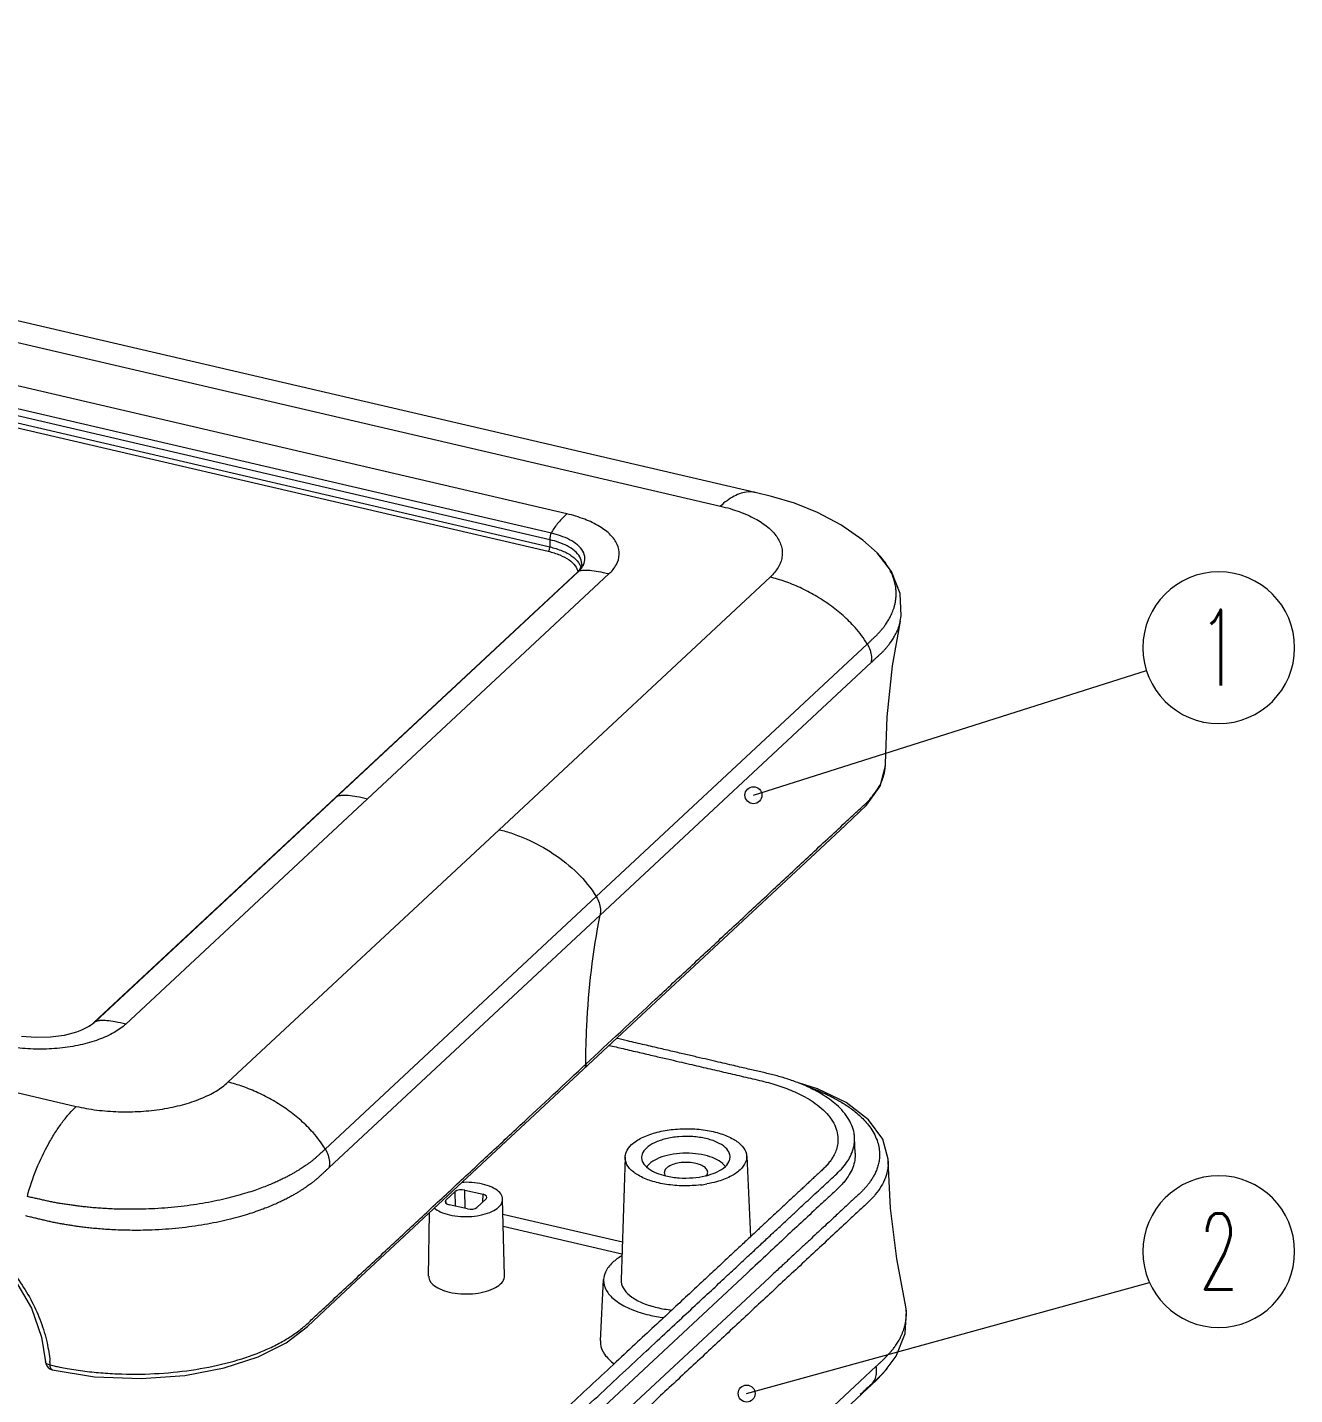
# Model space of a CAD drawing. Header units: millimetres. Extents: x 3219 to 3653, y 1046 to 1347.
# Drawn here: x 3460.5 to 3515.2, y 1101.3 to 1160.3 of the extents above; entities that cross this region are included whole.
import ezdxf
from ezdxf.enums import TextEntityAlignment as Align

# ---------------------------------------------------------------- set-up
doc = ezdxf.new("R2010")
doc.units = ezdxf.units.MM
doc.layers.add('dim', color=82, linetype='Continuous', lineweight=9)
doc.layers.add('from', color=7, linetype='Continuous', lineweight=13)
doc.styles.add('BOM', font='txt.shx', dxfattribs={"bigfont": 'gbcbig.shx'})
doc.dimstyles.new('ISO', dxfattribs={"dimscale": 0.6, "dimtxt": 2.5, "dimasz": 2.5, "dimexe": 1.25, "dimexo": 0.625, "dimtad": 0, "dimdsep": 46, "dimtxsty": 'Standard', "dimblk": 'OPEN', "dimcen": 0, "dimclrd": 4, "dimclre": 4, "dimadec": 0, "dimazin": 0, "dimtfac": 1, "dimtofl": 0, "dimtmove": 0, "dimatfit": 3, "dimfxl": 1, "dimarcsym": 0})

# ---------------------------------------------------------------- blocks, each defined once
blk = doc.blocks.new('yx_bom3')
at = {"layer": 'from'}
blk.add_circle((0, 0), 1, dxfattribs=at)
at = {"layer": 'from', "color": 4, "style": 'BOM', "width": 0.6}
blk.add_attdef('ITEM', text='', height=1, dxfattribs=at).set_placement((0, 0), align=Align.MIDDLE)
blk = doc.blocks.new('_Open')
at = {"color": 0, "linetype": 'ByBlock', "lineweight": -2}
for p, q in [((-1, 0.167), (0, 0)), ((-1, -0.167), (0, 0)), ((0, 0), (-1, 0))]:
    blk.add_line(p, q, dxfattribs=at)
blk = doc.blocks.new('*u51')
at = {"color": 7, "linetype": 'Continuous'}
for p, q in [((33.928, 109.379), (-81.085, 136.161)), ((-83.078, 135.37), (31.923, 108.591)), ((23.086, 108.145), (-78.539, 131.81)), ((22.11, 106.65), (-79.514, 130.315)), ((22.192, 107.032), (-79.432, 130.696)), ((-79.612, 129.654), (22.013, 105.99)), ((-79.523, 129.906), (22.102, 106.241)), ((33.929, 109.379), (33.928, 109.379)), ((34.866, 109.15), (33.929, 109.379)), ((36.186, 108.752), (34.866, 109.15)), ((37.515, 108.221), (36.186, 108.752)), ((38.845, 107.523), (37.515, 108.221)), ((40.128, 106.627), (38.845, 107.523)), ((22.11, 106.65), (22.102, 106.241)), ((40.939, 105.894), (40.128, 106.627)), ((40.939, 105.894), (40.938, 105.895)), ((41.773, 104.822), (40.938, 105.895)), ((-4.142, 78.848), (23.669, 104.768)), ((-4.07, 78.897), (23.739, 104.816)), ((23.798, 104.908), (23.669, 104.768)), ((23.669, 104.768), (23.739, 104.816)), ((23.922, 105.146), (23.798, 104.908)), ((23.934, 105.232), (23.922, 105.146)), ((23.934, 105.225), (23.934, 105.233)), ((42.274, 103.551), (41.773, 104.822)), ((-2.307, 78.765), (25.502, 104.683)), ((34.778, 104.5), (19.177, 89.959)), ((42.329, 102.267), (42.274, 103.551)), ((41.824, 99.385), (42.278, 101.965)), ((42.276, 101.958), (42.329, 102.267)), ((42.276, 101.958), (42.278, 101.965)), ((24.773, 86.106), (40.374, 100.647)), ((24.993, 85.04), (40.593, 99.579)), ((41.516, 96.467), (41.824, 99.385)), ((41.418, 93.758), (41.516, 96.467)), ((41.414, 93.628), (41.418, 93.761)), ((41.418, 93.758), (41.418, 93.761)), ((41.418, 93.755), (41.418, 93.758)), ((41.112, 92.464), (41.414, 93.628)), ((40.333, 91.367), (41.112, 92.464)), ((9.835, 91.856), (9.764, 91.808)), ((39.115, 90.221), (40.333, 91.367)), ((3.576, 75.418), (19.177, 89.959)), ((37.657, 88.863), (39.115, 90.221)), ((11.229, 64.232), (37.657, 88.863)), ((24.773, 86.106), (9.172, 71.566)), ((24.993, 85.04), (9.393, 70.5)), ((-4.142, 78.848), (-4.367, 78.671)), ((-4.141, 78.849), (-4.07, 78.897)), ((-7.484, 77.984), (-8.304, 78.054)), ((-6.645, 78.005), (-7.484, 77.984)), ((-5.845, 78.115), (-6.645, 78.005)), ((-5.138, 78.302), (-5.845, 78.115)), ((-4.85, 78.413), (-5.138, 78.302)), ((-4.849, 78.414), (-4.85, 78.413)), ((-4.367, 78.671), (-4.849, 78.414)), ((23.988, 76.283), (24.173, 76.456)), ((-9.229, 74.974), (-5.162, 74.027)), ((37.513, 75.044), (36.467, 75.358)), ((39.166, 74.242), (37.513, 75.044)), ((40.454, 73.251), (39.166, 74.242)), ((41.266, 72.142), (40.454, 73.251)), ((39.677, 71.325), (39.644, 72.207)), ((41.579, 70.984), (41.266, 72.142)), ((26.434, 71.102), (26.205, 64.042)), ((33.432, 71.153), (33.649, 66.518)), ((41.583, 70.863), (41.579, 70.984)), ((41.583, 70.866), (41.583, 70.863)), ((41.72, 68.161), (41.583, 70.866)), ((16.122, 68.625), (16.655, 69.122)), ((16.128, 68.453), (16.122, 68.625)), ((16.668, 68.281), (16.655, 69.122)), ((17.225, 68.152), (17.208, 69.21)), ((17.208, 69.21), (18.258, 68.965)), ((18.438, 68.707), (17.906, 68.21)), ((18.249, 68.53), (18.258, 68.965)), ((19.499, 64.278), (19.38, 68.69)), ((15.125, 64.247), (15.171, 67.905)), ((17.353, 68.122), (16.303, 68.366)), ((19.403, 67.825), (26.276, 66.224)), ((42.071, 65.247), (41.72, 68.161)), ((19.422, 67.124), (26.254, 65.533)), ((42.559, 62.686), (42.071, 65.247)), ((-8.649, 63.986), (-7.738, 62.401)), ((9.142, 62.286), (11.229, 64.232)), ((33.454, 64.427), (22.64, 54.348)), ((25.011, 60.535), (25.195, 64.064)), ((34.74, 64.169), (26.517, 56.505)), ((-7.738, 62.401), (-7.155, 60.742)), ((8.15, 61.36), (9.142, 62.286)), ((42.559, 62.686), (42.557, 62.694)), ((42.63, 62.262), (42.557, 62.694)), ((42.559, 60.948), (42.63, 62.262)), ((-7.155, 60.742), (-6.936, 59.32)), ((6.931, 60.416), (8.15, 61.36)), ((42.034, 59.647), (42.559, 60.948)), ((5.319, 59.604), (6.931, 60.416)), ((-6.936, 59.32), (-6.936, 59.32)), ((3.361, 58.966), (5.319, 59.604)), ((39.943, 58.18), (40.886, 59.059)), ((41.465, 58.866), (42.034, 59.647)), ((-6.547, 58.864), (-6.548, 58.864)), ((-6.547, 58.864), (-4.114, 58.462)), ((-4.114, 58.462), (-1.429, 58.349)), ((-1.429, 58.349), (1.092, 58.533)), ((1.092, 58.533), (3.361, 58.966)), ((40.554, 57.934), (40.956, 58.32)), ((40.956, 58.32), (41.404, 58.796)), ((41.404, 58.796), (41.525, 58.936)), ((41.46, 58.861), (41.465, 58.866)), ((9.192, 28.704), (40.395, 57.785)), ((25.286, 44.52), (39.943, 58.18)), ((40.395, 57.785), (40.554, 57.934)), ((40.682, 58.093), (40.396, 57.786)), ((40.528, 57.949), (40.682, 58.093))]:
    blk.add_line(p, q, dxfattribs=at)
for centre, radius, start, end in [((22.569, 106.073), 1.717, 312.94655, 316.73548), ((23.155, 105.617), 0.972, 334.18829, 335.14571), ((38.967, 93.765), 2.451, 356.29852, 359.75619), ((-5.364, 80.287), 1.899, 310.36912, 312.95288), ((30.126, 73.986), 4.067, 283.7761, 285.91542), ((31.202, 69.802), 1.263, 46.71746, 47.63172), ((29.697, 73.968), 4.052, 254.86429, 256.90723), ((29.962, 76.187), 6.732, 276.98207, 280.01138), ((30.055, 74.271), 4.36, 283.10519, 283.79705), ((39.815, 62.069), 2.812, 10.35517, 12.65354), ((39.879, 62.08), 2.747, 1.34815, 10.37629), ((-6.437, 59.351), 0.5, 183.58892, 242.02687), ((-14.653, 58.628), 8.01, 3.63765, 5.22336), ((-0.015, 88.297), 29.909, 257.16526, 257.7415), ((-2.722, 75.841), 17.162, 257.74201, 258.66455), ((-6.436, 59.355), 0.504, 242.10959, 257.18376), ((37.558, 62.293), 5.197, 318.74878, 319.76861), ((278.614, -197.986), 349.554, 132.93071, 133.05626)]:
    blk.add_arc(centre, radius, start, end, dxfattribs=at)
for centre, ratio, start_param, end_param in [((16.489, 68.54), 0.469909, 2.668658, 4.23915), ((17.022, 69.036), 0.470141, 1.098141, 2.668633), ((18.071, 68.792), 0.469909, 5.810251, 7.380743), ((17.539, 68.296), 0.470141, -2.043451, -0.47296)]:
    blk.add_ellipse(centre, major_axis=(0.412, 0.003), ratio=ratio, start_param=start_param, end_param=end_param, dxfattribs=at)
for points, start_tangent, end_tangent in [([(33.928, 109.379), (33.881, 109.389), (33.51, 109.408), (33.118, 109.33), (32.716, 109.162), (31.923, 108.591)], (-0.972914, 0.231168), (-0.731534, -0.681805)), ([(23.086, 108.145), (22.778, 107.845), (22.528, 107.566), (22.192, 107.032)], (-0.731534, -0.681805), (-0.391577, -0.920145)), ([(25.502, 104.683), (25.93, 105.224), (26.096, 105.801), (25.984, 106.378), (25.6, 106.928), (24.965, 107.421), (24.108, 107.835), (23.086, 108.145)], (0.731534, 0.681805), (-0.973942, 0.226795)), ([(31.923, 108.591), (32.477, 108.445), (32.997, 108.275), (33.479, 108.081), (33.917, 107.865), (34.648, 107.379), (34.933, 107.112), (35.16, 106.833), (35.436, 106.25), (35.48, 105.951), (35.463, 105.651), (35.383, 105.354), (35.241, 105.06), (35.039, 104.775), (34.778, 104.5)], (0.972545, -0.232713), (-0.722199, -0.691685)), ([(22.11, 106.65), (22.121, 106.778), (22.149, 106.909), (22.192, 107.032)], (0.01915, 0.999817), (0.391577, 0.920145)), ([(23.934, 105.233), (23.934, 105.287), (23.825, 105.662), (23.529, 106.01), (23.101, 106.295), (22.614, 106.505), (22.11, 106.65)], (0.046064, 0.998939), (-0.973939, 0.226808)), ([(24.037, 105.208), (24.12, 105.592), (24.004, 105.988), (23.692, 106.356), (23.24, 106.657), (22.725, 106.878), (22.192, 107.032)], (0.420306, 0.907382), (-0.973908, 0.226942)), ([(22.013, 105.99), (22.056, 106.053), (22.089, 106.144), (22.102, 106.241)], (0.731534, 0.681805), (0.01915, 0.999817)), ([(22.013, 105.99), (22.679, 105.779), (23.21, 105.492), (23.562, 105.149)], (0.973942, -0.226795), (0.568201, -0.82289)), ([(22.102, 106.241), (22.815, 106.016), (23.377, 105.711), (23.75, 105.346)], (0.973942, -0.226795), (0.568247, -0.822858)), ([(41.608, 105.038), (41.578, 105.089), (41.355, 105.415), (41.084, 105.741), (40.939, 105.894)], (-0.506953, 0.861974), (-0.702438, 0.711745)), ([(23.562, 105.149), (23.707, 104.803)], (0.568201, -0.82289), (0.154339, -0.988018)), ([(23.973, 104.88), (23.739, 104.816)], (-0.991684, -0.128699), (-0.902593, -0.430495)), ([(23.75, 105.346), (23.89, 105.052)], (0.568247, -0.822858), (0.253942, -0.967219)), ([(23.82, 104.896), (24.03, 105.194)], (0.68464, 0.728882), (0.43541, 0.900232)), ([(25.502, 104.683), (24.896, 104.811), (24.402, 104.881), (24.018, 104.885), (23.973, 104.88)], (-0.973942, 0.226795), (-0.991684, -0.128699)), ([(40.374, 100.647), (40.432, 100.701), (40.49, 100.756), (40.548, 100.811), (40.606, 100.867), (40.664, 100.922), (40.72, 100.977), (40.775, 101.03), (40.83, 101.083), (40.885, 101.136), (40.938, 101.189), (40.991, 101.241), (41.042, 101.294), (41.092, 101.347), (41.14, 101.401), (41.188, 101.458), (41.238, 101.518), (41.291, 101.586), (41.349, 101.663), (41.411, 101.75), (41.478, 101.847), (41.547, 101.954), (41.617, 102.07), (41.686, 102.194), (41.752, 102.326), (41.815, 102.467), (41.873, 102.619), (41.926, 102.782), (41.972, 102.961), (42.008, 103.156), (42.031, 103.37), (42.037, 103.605), (42.019, 103.863), (41.969, 104.146), (41.882, 104.451), (41.752, 104.766), (41.608, 105.038)], (0.731958, 0.68135), (-0.506953, 0.861974)), ([(40.374, 100.647), (39.674, 101.597), (38.984, 102.286), (38.208, 102.905), (37.373, 103.444), (36.504, 103.896), (35.631, 104.25), (34.778, 104.5)], (-0.513728, 0.857953), (-0.973942, 0.226795)), ([(40.593, 99.579), (40.651, 99.633), (40.71, 99.687), (40.769, 99.742), (40.828, 99.796), (40.885, 99.849), (40.941, 99.901), (40.995, 99.952), (41.049, 100.002), (41.103, 100.053), (41.157, 100.104), (41.212, 100.156), (41.266, 100.21), (41.32, 100.265), (41.372, 100.321), (41.423, 100.378), (41.476, 100.438), (41.533, 100.505), (41.593, 100.58), (41.659, 100.665), (41.729, 100.76), (41.801, 100.866), (41.875, 100.981), (41.948, 101.105), (42.019, 101.237), (42.086, 101.379), (42.149, 101.531), (42.207, 101.696), (42.257, 101.875), (42.276, 101.958)], (0.735393, 0.677641), (0.207524, 0.97823)), ([(40.374, 100.647), (40.537, 100.293), (40.612, 99.928), (40.593, 99.579)], (0.512063, -0.858948), (-0.192001, -0.981395)), ([(41.166, 92.663), (41.25, 92.863), (41.385, 93.368), (41.413, 93.607)], (0.419492, 0.907759), (0.064509, 0.997917)), ([(24.173, 76.456), (28.187, 80.196), (30.193, 82.067), (32.2, 83.937), (34.207, 85.807), (36.214, 87.678), (37.217, 88.613), (38.22, 89.548), (39.224, 90.483), (39.725, 90.951), (40.227, 91.418), (40.459, 91.649), (40.668, 91.884), (41.01, 92.367), (41.166, 92.663)], (0.731534, 0.681805), (0.419492, 0.907759)), ([(10.099, 91.924), (9.835, 91.856)], (-0.994477, -0.104952), (-0.902593, -0.430495)), ([(11.597, 91.724), (10.991, 91.852), (10.498, 91.922), (10.113, 91.926), (10.099, 91.924)], (-0.973942, 0.226795), (-0.994477, -0.104952)), ([(19.177, 89.959), (19.948, 89.738), (20.739, 89.429), (22.299, 88.576), (23.697, 87.451), (24.773, 86.107)], (0.973942, -0.226795), (0.513724, -0.857955)), ([(24.773, 86.107), (24.936, 85.753), (25.011, 85.389), (24.993, 85.04)], (0.514104, -0.857728), (-0.191824, -0.981429)), ([(24.173, 76.456), (24.228, 78.649), (24.993, 85.04)], (0.001809, 0.999998), (0.191518, 0.981489)), ([(-2.307, 78.765), (-2.978, 78.281), (-3.869, 77.873), (-4.927, 77.568), (-6.101, 77.381), (-7.33, 77.322), (-8.555, 77.393), (-9.7, 77.588)], (-0.731534, -0.681805), (-0.973942, 0.226795)), ([(-4.134, 78.84), (-4.544, 78.562), (-4.849, 78.414)], (-0.761719, -0.647908), (-0.918501, -0.395419)), ([(-3.836, 78.961), (-4.07, 78.897)], (-0.991684, -0.128699), (-0.902593, -0.430495)), ([(-2.307, 78.765), (-2.913, 78.893), (-3.407, 78.962), (-3.791, 78.966), (-3.836, 78.961)], (-0.973942, 0.226795), (-0.991684, -0.128699)), ([(25.508, 77.54), (26.318, 77.352), (27.261, 77.132), (28.115, 76.933), (28.876, 76.756), (29.544, 76.6), (30.14, 76.461), (30.685, 76.334), (31.204, 76.214), (31.718, 76.094), (32.232, 75.974), (32.744, 75.855), (33.256, 75.736), (33.774, 75.616), (34.296, 75.493), (34.808, 75.361), (35.29, 75.213), (35.75, 75.05), (36.202, 74.863), (36.665, 74.638), (37.143, 74.359), (37.613, 74.02), (38.039, 73.62), (38.379, 73.172), (38.592, 72.715), (38.682, 72.287), (38.689, 72.106)], (0.973942, -0.226796), (-0.012615, -0.99992)), ([(39.644, 72.207), (39.615, 72.483), (39.485, 72.931), (39.242, 73.39), (38.901, 73.821), (38.507, 74.195), (38.091, 74.512), (37.668, 74.78), (37.249, 75.008), (36.841, 75.201), (36.456, 75.362), (36.103, 75.495), (35.77, 75.607), (35.445, 75.708), (35.111, 75.801), (34.766, 75.888), (34.419, 75.97), (34.069, 76.051), (33.712, 76.134), (33.335, 76.221), (32.922, 76.318), (32.457, 76.426), (31.936, 76.547), (31.359, 76.682), (30.725, 76.829), (30.033, 76.99), (29.28, 77.166), (28.457, 77.358), (27.555, 77.568), (26.565, 77.798), (25.941, 77.943)], (-0.03702, 0.999315), (-0.973942, 0.226796)), ([(24.173, 76.456), (24.114, 76.251), (24.068, 76.198)], (-0.001809, -0.999998), (-0.73563, -0.677384)), ([(-6.095, 59.014), (-5.684, 58.937), (-4.66, 58.782), (-3.608, 58.675), (-2.536, 58.617), (-0.38, 58.651), (1.726, 58.882), (3.7, 59.301), (5.468, 59.892), (6.252, 60.245), (6.96, 60.632), (7.584, 61.05), (7.863, 61.268), (8.119, 61.493), (8.621, 61.961), (9.123, 62.428), (10.126, 63.364), (11.13, 64.299), (12.133, 65.234), (14.14, 67.104), (16.146, 68.975), (18.153, 70.845), (20.16, 72.715), (23.988, 76.283)], (0.980513, -0.196454), (0.731534, 0.681805)), ([(-5.162, 74.027), (-4.579, 73.908), (-3.974, 73.816), (-3.352, 73.753), (-2.72, 73.719), (-1.446, 73.739), (-0.201, 73.875), (0.965, 74.123), (2.009, 74.472), (2.473, 74.681), (2.891, 74.91), (3.26, 75.156), (3.576, 75.418)], (0.975293, -0.220917), (0.740571, 0.671979)), ([(9.172, 71.566), (8.471, 72.515), (7.782, 73.205), (7.005, 73.824), (6.17, 74.363), (5.302, 74.814), (4.428, 75.169), (3.576, 75.418)], (-0.513728, 0.857953), (-0.973942, 0.226795)), ([(36.872, 75.187), (36.971, 75.152), (37.179, 75.076), (37.385, 74.997), (37.597, 74.911), (37.821, 74.815), (38.062, 74.705), (38.322, 74.578), (38.598, 74.432), (38.888, 74.265), (39.18, 74.08), (39.469, 73.877), (39.757, 73.65), (40.042, 73.393), (40.319, 73.1), (40.578, 72.765), (40.805, 72.38), (40.969, 71.975), (41.055, 71.602), (41.08, 71.261), (41.06, 70.95), (41.005, 70.666), (40.922, 70.403), (40.82, 70.164), (40.707, 69.952), (40.587, 69.761), (40.463, 69.588), (40.34, 69.433), (40.219, 69.296), (40.093, 69.164), (39.945, 69.019), (39.768, 68.853), (39.566, 68.666), (39.339, 68.456), (39.088, 68.222), (38.815, 67.966), (38.517, 67.688), (38.191, 67.385), (37.838, 67.056), (37.454, 66.698), (37.039, 66.312), (36.597, 65.899), (36.123, 65.458), (35.615, 64.984), (35.066, 64.473), (34.74, 64.169)], (0.945049, -0.326928), (-0.731529, -0.68181)), ([(-7.973, 68.836), (-7.439, 70.437), (-6.739, 71.895), (-6.351, 72.543), (-5.952, 73.122), (-5.552, 73.62), (-5.162, 74.027)], (0.249599, 0.968349), (0.731534, 0.681805)), ([(26.812, 71.824), (27.385, 72.21), (28.164, 72.506), (29.086, 72.688), (30.077, 72.741), (31.057, 72.661), (31.945, 72.454), (32.67, 72.138), (33.174, 71.736), (33.415, 71.284), (33.431, 71.153)], (0.731534, 0.681805), (0.036367, -0.999338)), ([(38.689, 72.106), (38.674, 71.897), (38.595, 71.549), (38.469, 71.244), (38.313, 70.978), (38.143, 70.749), (37.968, 70.552), (37.781, 70.369), (37.591, 70.19), (37.399, 70.013), (37.208, 69.835), (37.017, 69.658), (36.824, 69.477), (36.621, 69.287), (36.401, 69.082), (36.157, 68.855), (35.884, 68.601), (35.584, 68.321), (35.255, 68.015), (34.896, 67.68), (34.497, 67.308), (34.048, 66.89), (33.544, 66.42), (32.985, 65.898), (32.367, 65.323), (31.689, 64.691), (30.946, 63.999), (30.133, 63.241), (29.244, 62.412), (28.257, 61.492), (27.148, 60.459), (25.913, 59.308), (24.583, 58.068), (23.187, 56.767), (21.757, 55.434)], (-0.012615, -0.99992), (-0.731534, -0.681805)), ([(22.61, 55.236), (24.12, 56.643), (25.593, 58.016), (26.993, 59.321), (28.285, 60.525), (29.438, 61.6), (30.468, 62.559), (31.399, 63.427), (32.24, 64.211), (32.992, 64.912), (33.654, 65.529), (34.243, 66.078), (34.781, 66.58), (35.292, 67.055), (35.783, 67.513), (36.241, 67.94), (36.664, 68.335), (37.067, 68.709), (37.462, 69.078), (37.85, 69.44), (38.233, 69.796), (38.614, 70.151), (38.966, 70.51), (39.248, 70.883), (39.456, 71.266), (39.589, 71.657), (39.644, 72.06), (39.644, 72.207)], (0.731534, 0.681805), (-0.03702, 0.999315)), ([(26.436, 71.102), (26.492, 71.378), (26.812, 71.824)], (0.037605, 0.999293), (0.731534, 0.681805)), ([(32.471, 71.002), (32.451, 71.301), (32.203, 71.656), (31.733, 71.956), (31.087, 72.172), (30.328, 72.283), (29.53, 72.278), (28.772, 72.157), (28.127, 71.933), (27.659, 71.626)], (0.172153, 0.98507), (-0.731534, -0.681805)), ([(9.172, 71.566), (9.115, 71.513), (9.057, 71.459), (8.998, 71.406), (8.938, 71.352), (8.879, 71.298), (8.82, 71.246), (8.762, 71.194), (8.704, 71.141), (8.644, 71.088), (8.584, 71.034), (8.524, 70.981), (8.462, 70.929), (8.4, 70.878), (8.336, 70.828), (8.27, 70.777), (8.197, 70.724), (8.115, 70.666), (8.021, 70.601), (7.912, 70.528), (7.787, 70.447), (7.646, 70.358), (7.489, 70.263), (7.317, 70.162), (7.13, 70.058), (6.926, 69.95), (6.702, 69.838), (6.453, 69.721), (6.176, 69.598), (5.863, 69.468), (5.511, 69.332), (5.112, 69.19), (4.658, 69.041), (4.141, 68.889), (3.565, 68.739), (2.946, 68.598), (2.289, 68.47), (1.595, 68.357), (0.871, 68.262), (0.12, 68.187), (-0.636, 68.135), (-1.321, 68.108), (-1.929, 68.099), (-2.475, 68.104), (-2.972, 68.117), (-3.424, 68.138), (-3.832, 68.164), (-4.199, 68.194), (-4.528, 68.226), (-4.828, 68.259), (-5.11, 68.293), (-5.384, 68.33), (-5.656, 68.368), (-5.925, 68.408), (-6.188, 68.451), (-6.444, 68.497), (-6.695, 68.549), (-6.947, 68.605), (-7.199, 68.662), (-7.444, 68.716), (-7.695, 68.772), (-7.973, 68.836)], (-0.731109, -0.682261), (-0.974027, 0.226433)), ([(9.172, 71.566), (9.336, 71.212), (9.411, 70.849), (9.393, 70.5)], (0.515385, -0.856959), (-0.191052, -0.98158)), ([(41.583, 70.863), (41.551, 70.427), (41.416, 69.923), (41.176, 69.427), (40.834, 68.943), (40.625, 68.708), (40.393, 68.478), (39.891, 68.01), (39.39, 67.542), (38.386, 66.607), (37.383, 65.672), (36.379, 64.737), (34.373, 62.867), (32.366, 60.996), (30.359, 59.126), (28.353, 57.256), (24.339, 53.515)], (0.015767, -0.999876), (-0.731534, -0.681805)), ([(30.78, 69.506), (29.789, 69.452), (28.81, 69.533), (27.922, 69.739), (27.196, 70.056), (26.692, 70.457), (26.451, 70.91), (26.436, 71.102)], (-0.992533, -0.121977), (0.037605, 0.999293)), ([(27.659, 71.626), (27.414, 71.268), (27.397, 70.966)], (-0.731534, -0.681805), (0.185989, -0.982552)), ([(27.397, 70.966), (27.415, 70.893), (27.663, 70.538), (28.133, 70.238), (28.639, 70.057)], (0.185989, -0.982552), (0.965228, -0.261409)), ([(32.053, 70.734), (31.615, 71.014), (31.014, 71.215), (30.307, 71.319), (29.564, 71.314), (28.858, 71.201), (28.258, 70.992), (27.823, 70.707)], (-0.738786, 0.67394), (-0.731534, -0.681805)), ([(32.207, 70.567), (32.452, 70.926), (32.471, 71.002)], (0.731534, 0.681805), (0.172153, 0.98507)), ([(33.431, 71.153), (33.374, 70.815), (33.054, 70.37)], (0.036367, -0.999338), (-0.731534, -0.681805)), ([(39.677, 71.325), (39.651, 70.922), (39.539, 70.506), (39.341, 70.095), (39.057, 69.695), (38.888, 69.503), (38.793, 69.406), (38.685, 69.302), (38.194, 68.845), (37.689, 68.374), (36.687, 67.44), (35.683, 66.505), (34.68, 65.569), (33.454, 64.427)], (0.036742, -0.999325), (-0.731528, -0.681811)), ([(9.393, 70.5), (9.336, 70.446), (9.278, 70.392), (9.219, 70.337), (9.161, 70.282), (9.104, 70.229), (9.047, 70.176), (8.991, 70.124), (8.935, 70.071), (8.878, 70.018), (8.819, 69.964), (8.759, 69.909), (8.696, 69.854), (8.63, 69.798), (8.564, 69.744), (8.496, 69.689), (8.422, 69.631), (8.34, 69.569), (8.246, 69.5), (8.138, 69.423), (8.014, 69.337), (7.873, 69.244), (7.715, 69.143), (7.542, 69.037), (7.352, 68.927), (7.144, 68.812), (6.917, 68.693), (6.664, 68.569), (6.381, 68.438), (6.064, 68.3), (5.704, 68.156), (5.297, 68.005), (4.833, 67.849), (4.303, 67.689), (3.712, 67.531), (3.077, 67.383), (2.401, 67.25), (1.688, 67.134), (0.944, 67.037), (0.171, 66.963), (-0.607, 66.914), (-1.311, 66.891), (-1.935, 66.888), (-2.495, 66.898), (-3.004, 66.918), (-3.466, 66.945), (-3.885, 66.977), (-4.261, 67.013), (-4.599, 67.05), (-4.905, 67.088), (-5.191, 67.128), (-5.469, 67.169), (-5.743, 67.213), (-6.015, 67.26), (-6.283, 67.309), (-6.549, 67.362), (-6.812, 67.42), (-7.066, 67.48), (-7.31, 67.538), (-7.549, 67.595), (-7.797, 67.653), (-8.076, 67.718)], (-0.727646, -0.685953), (-0.97325, 0.229748)), ([(27.823, 70.707), (27.672, 70.533)], (-0.731534, -0.681805), (-0.55263, -0.833427)), ([(28.825, 70.474), (28.699, 70.278), (28.691, 70.211)], (-0.731534, -0.681805), (0.005178, -0.999987)), ([(28.691, 70.211), (28.723, 70.073), (28.755, 70.018)], (0.005178, -0.999987), (0.579061, -0.815284)), ([(31.188, 70.229), (31.157, 70.355), (30.988, 70.54), (30.688, 70.689), (30.305, 70.778), (29.87, 70.801), (29.451, 70.752), (29.085, 70.638), (28.825, 70.474)], (-0.040532, 0.999178), (-0.731534, -0.681805)), ([(31.124, 70.032), (31.18, 70.15), (31.188, 70.229)], (0.587263, 0.809396), (-0.040532, 0.999178)), ([(33.054, 70.37), (32.482, 69.984), (31.703, 69.688), (31.132, 69.558)], (-0.731534, -0.681805), (-0.984699, -0.174265)), ([(31.242, 70.075), (31.739, 70.261), (32.207, 70.567)], (0.961563, 0.274585), (0.731534, 0.681805)), ([(32.203, 70.565), (32.068, 70.721)], (-0.563884, 0.825854), (-0.727938, 0.685643)), ([(18.231, 69.552), (17.605, 69.643), (17.031, 69.645)], (-0.973942, 0.226795), (-0.998087, -0.06182)), ([(19.378, 68.69), (19.354, 68.834), (19.15, 69.126), (18.763, 69.373), (18.231, 69.552)], (-0.024178, 0.999708), (-0.973942, 0.226795)), ([(28.779, 70.022), (29.539, 69.911), (30.336, 69.916), (31.044, 70.024)], (0.973934, -0.22683), (0.973952, 0.226753)), ([(-15.878, 69.109), (-15.146, 68.901), (-14.289, 68.593), (-13.451, 68.22), (-12.647, 67.794), (-11.843, 67.294), (-10.996, 66.678), (-10.104, 65.907), (-9.197, 64.959), (-8.364, 63.874), (-7.708, 62.771), (-7.201, 61.624), (-6.84, 60.403), (-6.676, 59.357)], (0.970625, -0.240596), (0.090997, -0.995851)), ([(16.33, 67.78), (16.955, 67.689), (17.612, 67.693), (18.237, 67.793), (18.768, 67.978), (19.153, 68.23), (19.355, 68.525), (19.378, 68.69)], (0.973942, -0.226795), (-0.024178, 0.999708)), ([(15.454, 68.168), (15.798, 67.958), (16.33, 67.78)], (0.771152, -0.636652), (0.973942, -0.226795)), ([(26.239, 65.419), (25.712, 65.031)], (-0.859922, -0.510425), (-0.731534, -0.681805)), ([(25.712, 65.031), (25.297, 64.474), (25.197, 64.063)], (-0.731534, -0.681805), (-0.058569, -0.998283)), ([(15.128, 64.247), (15.153, 64.078), (15.365, 63.773), (15.768, 63.516), (16.323, 63.33)], (-0.010631, -0.999943), (0.973942, -0.226795)), ([(16.323, 63.33), (16.974, 63.235), (17.657, 63.24), (18.308, 63.343), (18.861, 63.536), (19.263, 63.799), (19.473, 64.106), (19.497, 64.278)], (0.973942, -0.226795), (-0.02422, 0.999707)), ([(25.197, 64.063), (25.201, 63.887), (25.431, 63.311), (25.971, 62.784), (26.785, 62.342), (27.817, 62.016), (28.67, 61.863)], (-0.058569, -0.998283), (0.991865, -0.127296)), ([(26.206, 64.041), (26.211, 63.919), (26.392, 63.464), (26.818, 63.048), (27.46, 62.7), (28.274, 62.442), (29.129, 62.301)], (-0.039325, -0.999226), (0.994691, -0.102911)), ([(40.886, 59.059), (40.944, 59.113), (41.003, 59.168), (41.062, 59.222), (41.121, 59.276), (41.178, 59.33), (41.234, 59.383), (41.288, 59.436), (41.342, 59.489), (41.396, 59.542), (41.45, 59.597), (41.505, 59.654), (41.559, 59.712), (41.613, 59.77), (41.665, 59.828), (41.716, 59.886), (41.769, 59.949), (41.825, 60.017), (41.886, 60.094), (41.952, 60.181), (42.021, 60.279), (42.094, 60.389), (42.168, 60.509), (42.241, 60.638), (42.312, 60.776), (42.379, 60.923), (42.442, 61.081), (42.5, 61.251), (42.55, 61.436), (42.59, 61.638), (42.617, 61.859), (42.626, 62.103), (42.626, 62.145)], (0.732814, 0.680429), (-0.023283, 0.999729)), ([(25.013, 60.534), (25.017, 60.35), (25.257, 59.749), (25.807, 59.208)], (-0.058569, -0.998283), (0.811363, -0.584542)), ([(-6.659, 59.136), (-6.854, 59.205), (-6.936, 59.314), (-6.936, 59.32)], (-0.968443, 0.249233), (-0.017326, 0.99985)), ([(-6.548, 58.864), (-6.627, 58.946), (-6.659, 59.136)], (-0.975565, 0.219709), (-0.091672, 0.995789)), ([(40.682, 58.093), (40.84, 58.371), (40.91, 58.701), (40.886, 59.059)], (0.629047, 0.777368), (-0.189323, 0.981915)), ([(40.682, 58.093), (40.739, 58.146), (40.797, 58.199), (40.856, 58.253), (40.914, 58.307), (40.972, 58.361), (41.028, 58.414), (41.083, 58.467), (41.138, 58.521)], (0.733215, 0.679997), (0.711767, 0.702415)), ([(41.138, 58.521), (41.192, 58.575), (41.246, 58.63), (41.299, 58.685), (41.35, 58.739), (41.4, 58.794), (41.448, 58.847), (41.46, 58.861)], (0.711767, 0.702415), (0.660249, 0.751047))]:
    blk.add_spline(points, degree=3, dxfattribs=dict(at, start_tangent=start_tangent, end_tangent=end_tangent))
at = {"layer": 'dim'}
ref = blk.add_blockref('yx_bom3', (60.607, 100.437), dxfattribs=dict(at, xscale=-4.367999999999938, yscale=4.367999999999938, zscale=4.368))
ref.add_attrib('ITEM', '1', dxfattribs={"layer": 'from', "color": 4, "height": 4.368, "style": 'BOM', "width": 0.6}).set_placement((60.607, 100.437), align=Align.MIDDLE)
ref = blk.add_blockref('yx_bom3', (60.607, 65.666), dxfattribs=dict(at, xscale=-4.367999999999938, yscale=4.367999999999938, zscale=4.368))
ref.add_attrib('ITEM', '2', dxfattribs={"layer": 'from', "color": 4, "height": 4.368, "style": 'BOM', "width": 0.6}).set_placement((60.607, 65.666), align=Align.MIDDLE)
for points in [[(33.822, 91.944), (56.441, 99.125)], [(33.431, 57.491), (56.615, 63.894)]]:
    blk.add_leader(points, dimstyle='ISO', override={"dimscale": 1, "dimasz": 1.95, "dimexo": 0.125, "dimadec": 2, "dimazin": 2, "dimldrblk": 'Small'}, dxfattribs=at)

msp = doc.modelspace()

# ---------------------------------------------------------------- block references
at = {"layer": 'from', "xscale": 0.75, "yscale": 0.75, "zscale": 0.75}
msp.add_blockref('*u51', (3466.486, 1058.204), dxfattribs=at)

doc.saveas('drawing.dxf')
